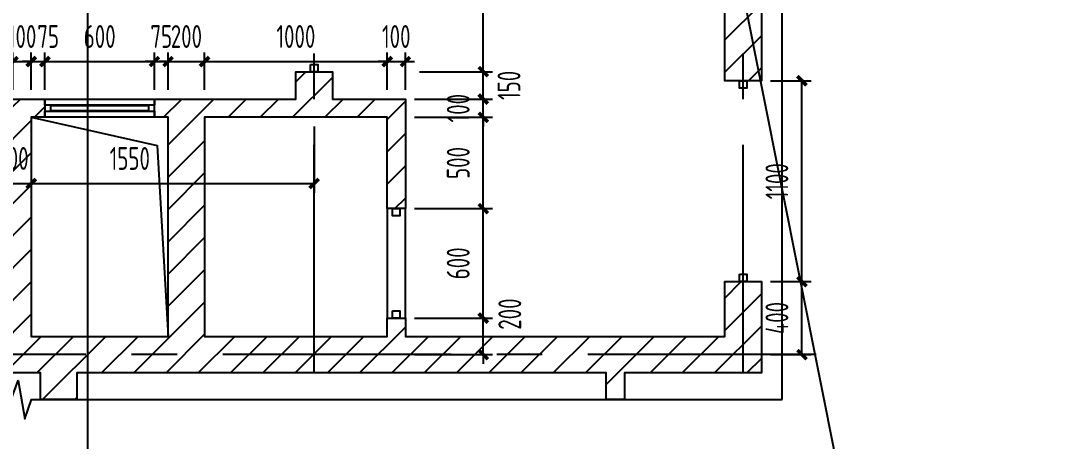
# Model space of a CAD drawing. Extents: x -678900 to 2378000, y 0 to 1840591.
# Drawn here: x -157136 to -151525, y 677232 to 679538 of the extents above; entities that cross this region are included whole.
import ezdxf

# ---------------------------------------------------------------- set-up
doc = ezdxf.new("R2010")
doc.units = 0
doc.header["$LTSCALE"] = 1000
doc.header["$MEASUREMENT"] = 0
doc.header["$PDMODE"] = 1
doc.linetypes.add('CENTER', pattern=[2, 1.25, -0.25, 0.25, -0.25])
doc.layers.get('0').update_dxf_attribs({"linetype": 'CONTINUOUS'})
doc.layers.get('DEFPOINTS').update_dxf_attribs({"color": 8, "linetype": 'CONTINUOUS'})
for name, color, linetype in [('AD-AXIS-AXIS', 1, 'CENTER'), ('AD-DIMS-INSD', 73, 'CONTINUOUS'), ('AD-INDX', 43, 'CONTINUOUS'), ('AE-FLOR', 151, 'CONTINUOUS'), ('AE-WALL', 255, 'CONTINUOUS'), ('AE-WALL-HACH', 15, 'CONTINUOUS'), ('AE-WIND', 11, 'CONTINUOUS'), ('C-XREF-INT', 7, 'CONTINUOUS'), ('verify', 50, 'CONTINUOUS')]:
    doc.layers.add(name, color=color, linetype=linetype)
doc.layers.add('DEFPOINTS-1', color=251, linetype='CONTINUOUS', plot=False)
doc.styles.add('TH-STYLE3', font='TSSDENG', dxfattribs={"width": 0.7, "bigfont": 'TSSDCHN'})
doc.dimstyles.new('TH-DIM50', dxfattribs={"dimscale": 50, "dimtxt": 2.5, "dimasz": 1, "dimexe": 1, "dimexo": 1, "dimgap": 1.5, "dimtad": 1, "dimdec": 0, "dimdsep": 46, "dimtxsty": 'TH-STYLE3', "dimblk1": 'ARCHTICK', "dimblk2": 'ARCHTICK', "dimsah": 1, "dimcen": -1, "dimclrd": 256, "dimclre": 256, "dimclrt": 256, "dimazin": 0, "dimtfac": 1, "dimtdec": 0, "dimtix": 1, "dimtmove": 2, "dimatfit": 0, "dimldrblk": 'ARCHTICK', "dimfxl": 0, "dimtolj": 1, "dimtzin": 0, "dimlwd": -1, "dimlwe": -1, "dimarcsym": 0})

# ---------------------------------------------------------------- blocks, each defined once
blk = doc.blocks.new('DXMX_Viewblock_5354191009133915618246')
at = {"layer": 'AE-WALL-HACH'}
h = blk.add_hatch(dxfattribs=at)
h.set_pattern_fill('普通砖', color=26, scale=50, style=0)
h.set_pattern_definition([(45, (0, 89.76), (-88.3884, 88.3884), [])])
h.paths.add_polyline_path([(6250, 8850), (6105.4, 8850), (6105.4, 8950), (6250, 8950), (6250, 10398.9), (6450, 10398.9), (6450, 10300), (8600, 10300), (8600, 14500), (7500, 14500), (7500, 15800), (7428, 15800), (7428, 16000), (7500, 16000), (7500, 17350), (8300, 17350), (8300, 16950), (7700, 16950), (7700, 14700), (8800, 14700), (8800, 7700), (8100, 7700), (8100, 7900), (8600, 7900), (8600, 10100), (6450, 10100), (6450, 7900), (7000, 7900), (7000, 7700), (6450, 7700), (6450, 6500), (6250, 6500)], flags=0)
h.paths.add_polyline_path([(11400, 14600), (11350, 14600), (11350, 14700), (12500, 14700), (12500, 16950), (11900, 16950), (11900, 17350), (12700, 17350), (12700, 16000), (12794.8, 16000), (12794.8, 15800), (12700, 15800), (12700, 14500), (11600, 14500), (11600, 11250), (11400, 11250)], flags=0)
h.paths.add_polyline_path([(8200, 17150), (8200, 17250), (7700, 17250), (7700, 17150)], flags=0)
h.paths.add_polyline_path([(12500, 17150), (12500, 17250), (12000, 17250), (12000, 17150)], flags=0)
h.paths.add_polyline_path([(10100, 14700), (10300, 14700), (10300, 14600), (10100, 14600)], flags=0)
h.paths.add_polyline_path([(13200, 7700), (13200, 7900), (13750, 7900), (13750, 10100), (11600, 10100), (11600, 7900), (12100, 7900), (12100, 7700), (11600, 7700), (11600, 7600), (11400, 7600), (11400, 9760), (11350, 9760), (11350, 9860), (11400, 9860), (11400, 10350), (11600, 10350), (11600, 10300), (13750, 10300), (13750, 10453.4), (13950, 10453.4), (13950, 8950), (14064.5, 8950), (14064.5, 8850), (13950, 8850), (13950, 6500), (13750, 6500), (13750, 7700)], flags=0)
h.paths.add_polyline_path([(10200, 9860), (10300, 9860), (10300, 9760), (10200, 9760)], flags=0)
h.paths.add_polyline_path([(7000, 4900), (6250, 4900), (6250, 5400), (6450, 5400), (6450, 5100), (9000, 5100), (9000, 5300), (9100, 5300), (9100, 5100), (9750, 5100), (9750, 6100), (9100, 6100), (9100, 5900), (9000, 5900), (9000, 6400), (9100, 6400), (9100, 6200), (9850, 6200), (9850, 6400), (10025, 6400), (10025, 6300), (9950, 6300), (9950, 5100), (10700, 5100), (10700, 6300), (10625, 6300), (10625, 6400), (11400, 6400), (11400, 6550), (11600, 6550), (11600, 6400), (12000, 6400), (12000, 5800), (11900, 5800), (11900, 6300), (10900, 6300), (10900, 5100), (11900, 5100), (11900, 5200), (12000, 5200), (12000, 5100), (13750, 5100), (13750, 5400), (13950, 5400), (13950, 4900), (13200, 4900), (13200, 4753.9), (13100, 4753.9), (13100, 4900), (10200, 4900), (10200, 4753.9), (10000, 4753.9), (10000, 4900), (7100, 4900), (7100, 4753.9), (7000, 4753.9)], flags=0)
at = {"layer": 'AE-WALL', "ltscale": 0.3, "flags": 128}
for points in [[(13950, 8850), (13950, 6500), (13750, 6500), (13750, 7700)], [(9850, 6400), (10025, 6400), (10025, 6300), (9950, 6300), (9950, 5100), (10700, 5100), (10700, 6300), (10625, 6300), (10625, 6400), (11400, 6400), (11400, 6550), (11600, 6550), (11600, 6400), (12000, 6400), (12000, 5800), (11900, 5800), (11900, 6300), (10900, 6300), (10900, 5100), (11900, 5100), (11900, 5200), (12000, 5200), (12000, 5100), (13750, 5100), (13750, 5400), (13950, 5400), (13950, 4900), (13200, 4900), (13200, 4753.9), (13100, 4753.9), (13100, 4900), (10200, 4900), (10200, 4753.9), (10000, 4753.9), (10000, 4900), (7100, 4900)]]:
    blk.add_lwpolyline(points, dxfattribs=at)
at = {"layer": 'AE-WIND', "ltscale": 0.3, "flags": 128}
for points in [[(10025, 6400), (10625, 6400), (10625, 6366), (10025, 6366), (10025, 6400)], [(10058, 6365), (10592, 6365), (10592, 6335), (10058, 6335), (10058, 6365)], [(10025, 6334), (10625, 6334), (10625, 6300), (10025, 6300), (10025, 6334)]]:
    blk.add_lwpolyline(points, dxfattribs=at)
at = {"layer": 'DEFPOINTS-1', "ltscale": 0.3, "flags": 128}
for points in [[(11480, 6590), (11520, 6590), (11520, 6550), (11480, 6550), (11480, 6590)], [(13830, 6500), (13870, 6500), (13870, 6460), (13830, 6460), (13830, 6500)], [(11930, 5800), (11970, 5800), (11970, 5760), (11930, 5760), (11930, 5800)], [(13830, 5440), (13870, 5440), (13870, 5400), (13830, 5400), (13830, 5440)], [(11930, 5240), (11970, 5240), (11970, 5200), (11930, 5200), (11930, 5240)]]:
    blk.add_lwpolyline(points, dxfattribs=at)
blk = doc.blocks.new('轴网-1F')
at = {"layer": 'AD-AXIS-AXIS'}
for p, q in [((5150, -5300, 0), (5150, 7578.9, 0)), ((7500, -5300, 0), (7500, 7578.9, 0)), ((7900, -5200), (-483.8, -5200))]:
    blk.add_line(p, q, dxfattribs=at)
blk = doc.blocks.new('_ArchTick')
at = {"color": 0, "linetype": 'ByBlock', "const_width": 0.4}
blk.add_lwpolyline([(-0.5, -0.5), (0.5, 0.5)], dxfattribs=at)
blk = doc.blocks.new('*D107')
at = {"layer": 'AD-DIMS-INSD'}
for p, q in [((-155126.9, 679157.7), (-155126.9, 679362.9)), ((-155026.9, 679157.7), (-155026.9, 679362.9)), ((-155126.9, 679312.9), (-155176.9, 679312.9)), ((-155126.9, 679312.9), (-155026.9, 679312.9)), ((-155026.9, 679312.9), (-154976.9, 679312.9))]:
    blk.add_line(p, q, dxfattribs=at)
at = {"layer": 'DEFPOINTS', "color": 0}
for p in [(-155026.9, 679312.9), (-155126.9, 679107.7), (-155026.9, 679107.7)]:
    blk.add_point(p, dxfattribs=at)
at = {"layer": 'AD-DIMS-INSD', "xscale": 50, "yscale": 50, "zscale": 50}
blk.add_blockref('_ArchTick', (-155126.9, 679312.9), dxfattribs=at)
at = {"layer": 'AD-DIMS-INSD', "xscale": 50, "yscale": 50, "zscale": 50, "rotation": 180}
blk.add_blockref('_ArchTick', (-155026.9, 679312.9), dxfattribs=at)
at = {"layer": 'AD-DIMS-INSD', "insert": (-155076.9, 679450.4), "char_height": 125, "attachment_point": 5, "style": 'TH-STYLE3'}
blk.add_mtext('\\A1;100', dxfattribs=at)
blk = doc.blocks.new('*D108')
at = {"layer": 'AD-DIMS-INSD'}
for p, q in [((-156126.9, 679157.7), (-156126.9, 679362.9)), ((-155126.9, 679157.7), (-155126.9, 679362.9)), ((-156126.9, 679312.9), (-155126.9, 679312.9))]:
    blk.add_line(p, q, dxfattribs=at)
at = {"layer": 'DEFPOINTS', "color": 0}
for p in [(-155126.9, 679312.9), (-156126.9, 679107.7), (-155126.9, 679107.7)]:
    blk.add_point(p, dxfattribs=at)
at = {"layer": 'AD-DIMS-INSD', "xscale": 50, "yscale": 50, "zscale": 50, "rotation": 180}
blk.add_blockref('_ArchTick', (-156126.9, 679312.9), dxfattribs=at)
at = {"layer": 'AD-DIMS-INSD', "xscale": 50, "yscale": 50, "zscale": 50}
blk.add_blockref('_ArchTick', (-155126.9, 679312.9), dxfattribs=at)
at = {"layer": 'AD-DIMS-INSD', "insert": (-155626.9, 679450.4), "char_height": 125, "attachment_point": 5, "style": 'TH-STYLE3'}
blk.add_mtext('\\A1;1000', dxfattribs=at)
blk = doc.blocks.new('*D109')
at = {"layer": 'AD-DIMS-INSD'}
for p, q in [((-156326.9, 679157.7), (-156326.9, 679362.9)), ((-156126.9, 679157.7), (-156126.9, 679362.9)), ((-156326.9, 679312.9), (-156376.9, 679312.9)), ((-156326.9, 679312.9), (-156126.9, 679312.9)), ((-156126.9, 679312.9), (-156076.9, 679312.9))]:
    blk.add_line(p, q, dxfattribs=at)
at = {"layer": 'DEFPOINTS', "color": 0}
for p in [(-156126.9, 679312.9), (-156326.9, 679107.7), (-156126.9, 679107.7)]:
    blk.add_point(p, dxfattribs=at)
at = {"layer": 'AD-DIMS-INSD', "xscale": 50, "yscale": 50, "zscale": 50}
blk.add_blockref('_ArchTick', (-156326.9, 679312.9), dxfattribs=at)
at = {"layer": 'AD-DIMS-INSD', "xscale": 50, "yscale": 50, "zscale": 50, "rotation": 180}
blk.add_blockref('_ArchTick', (-156126.9, 679312.9), dxfattribs=at)
at = {"layer": 'AD-DIMS-INSD', "insert": (-156226.9, 679450.4), "char_height": 125, "attachment_point": 5, "style": 'TH-STYLE3'}
blk.add_mtext('\\A1;200', dxfattribs=at)
blk = doc.blocks.new('*D110')
at = {"layer": 'AD-DIMS-INSD'}
for p, q in [((-156401.9, 679157.7), (-156401.9, 679362.9)), ((-156326.9, 679157.7), (-156326.9, 679362.9)), ((-156401.9, 679312.9), (-156451.9, 679312.9)), ((-156401.9, 679312.9), (-156326.9, 679312.9)), ((-156326.9, 679312.9), (-156276.9, 679312.9))]:
    blk.add_line(p, q, dxfattribs=at)
at = {"layer": 'DEFPOINTS', "color": 0}
for p in [(-156326.9, 679312.9), (-156401.9, 679107.7), (-156326.9, 679107.7)]:
    blk.add_point(p, dxfattribs=at)
at = {"layer": 'AD-DIMS-INSD', "xscale": 50, "yscale": 50, "zscale": 50}
blk.add_blockref('_ArchTick', (-156401.9, 679312.9), dxfattribs=at)
at = {"layer": 'AD-DIMS-INSD', "xscale": 50, "yscale": 50, "zscale": 50, "rotation": 180}
blk.add_blockref('_ArchTick', (-156326.9, 679312.9), dxfattribs=at)
at = {"layer": 'AD-DIMS-INSD', "insert": (-156364.4, 679450.4), "char_height": 125, "attachment_point": 5, "style": 'TH-STYLE3'}
blk.add_mtext('\\A1;75', dxfattribs=at)
blk = doc.blocks.new('*D111')
at = {"layer": 'AD-DIMS-INSD'}
for p, q in [((-157001.9, 679157.7), (-157001.9, 679362.9)), ((-156401.9, 679157.7), (-156401.9, 679362.9)), ((-157001.9, 679312.9), (-156401.9, 679312.9))]:
    blk.add_line(p, q, dxfattribs=at)
at = {"layer": 'DEFPOINTS', "color": 0}
for p in [(-156401.9, 679312.9), (-157001.9, 679107.7), (-156401.9, 679107.7)]:
    blk.add_point(p, dxfattribs=at)
at = {"layer": 'AD-DIMS-INSD', "xscale": 50, "yscale": 50, "zscale": 50, "rotation": 180}
blk.add_blockref('_ArchTick', (-157001.9, 679312.9), dxfattribs=at)
at = {"layer": 'AD-DIMS-INSD', "xscale": 50, "yscale": 50, "zscale": 50}
blk.add_blockref('_ArchTick', (-156401.9, 679312.9), dxfattribs=at)
at = {"layer": 'AD-DIMS-INSD', "insert": (-156701.9, 679450.4), "char_height": 125, "attachment_point": 5, "style": 'TH-STYLE3'}
blk.add_mtext('\\A1;600', dxfattribs=at)
blk = doc.blocks.new('*D112')
at = {"layer": 'AD-DIMS-INSD'}
for p, q in [((-157076.9, 679157.7), (-157076.9, 679362.9)), ((-157001.9, 679157.7), (-157001.9, 679362.9)), ((-157076.9, 679312.9), (-157126.9, 679312.9)), ((-157076.9, 679312.9), (-157001.9, 679312.9)), ((-157001.9, 679312.9), (-156951.9, 679312.9))]:
    blk.add_line(p, q, dxfattribs=at)
at = {"layer": 'DEFPOINTS', "color": 0}
for p in [(-157001.9, 679312.9), (-157076.9, 679107.7), (-157001.9, 679107.7)]:
    blk.add_point(p, dxfattribs=at)
at = {"layer": 'AD-DIMS-INSD', "xscale": 50, "yscale": 50, "zscale": 50}
blk.add_blockref('_ArchTick', (-157076.9, 679312.9), dxfattribs=at)
at = {"layer": 'AD-DIMS-INSD', "xscale": 50, "yscale": 50, "zscale": 50, "rotation": 180}
blk.add_blockref('_ArchTick', (-157001.9, 679312.9), dxfattribs=at)
at = {"layer": 'AD-DIMS-INSD', "insert": (-156984.1, 679450.4), "char_height": 125, "attachment_point": 5, "style": 'TH-STYLE3'}
blk.add_mtext('\\A1;75', dxfattribs=at)
blk = doc.blocks.new('*D113')
at = {"layer": 'AD-DIMS-INSD'}
for p, q in [((-157176.9, 679157.7), (-157176.9, 679362.9)), ((-157076.9, 679157.7), (-157076.9, 679362.9)), ((-157176.9, 679312.9), (-157226.9, 679312.9)), ((-157176.9, 679312.9), (-157076.9, 679312.9)), ((-157076.9, 679312.9), (-157026.9, 679312.9))]:
    blk.add_line(p, q, dxfattribs=at)
at = {"layer": 'DEFPOINTS', "color": 0}
for p in [(-157076.9, 679312.9), (-157176.9, 679107.7), (-157076.9, 679107.7)]:
    blk.add_point(p, dxfattribs=at)
at = {"layer": 'AD-DIMS-INSD', "xscale": 50, "yscale": 50, "zscale": 50}
blk.add_blockref('_ArchTick', (-157176.9, 679312.9), dxfattribs=at)
at = {"layer": 'AD-DIMS-INSD', "xscale": 50, "yscale": 50, "zscale": 50, "rotation": 180}
blk.add_blockref('_ArchTick', (-157076.9, 679312.9), dxfattribs=at)
at = {"layer": 'AD-DIMS-INSD', "insert": (-157126.9, 679450.4), "char_height": 125, "attachment_point": 5, "style": 'TH-STYLE3'}
blk.add_mtext('\\A1;100', dxfattribs=at)
blk = doc.blocks.new('*D115')
at = {"layer": 'AD-DIMS-INSD'}
for p, q in [((-154600.2, 679107.7), (-154600.2, 679157.7)), ((-154976.9, 679107.7), (-154550.2, 679107.7)), ((-154600.2, 679007.7), (-154600.2, 679107.7)), ((-154976.9, 679007.7), (-154550.2, 679007.7)), ((-154600.2, 679007.7), (-154600.2, 678957.7))]:
    blk.add_line(p, q, dxfattribs=at)
at = {"layer": 'DEFPOINTS', "color": 0}
for p in [(-155026.9, 679107.7), (-154600.2, 679107.7), (-155026.9, 679007.7)]:
    blk.add_point(p, dxfattribs=at)
at = {"layer": 'AD-DIMS-INSD', "xscale": 50, "yscale": 50, "zscale": 50}
for p, rotation in [((-154600.2, 679107.7), 270), ((-154600.2, 679007.7), 90)]:
    blk.add_blockref('_ArchTick', p, dxfattribs=dict(at, rotation=rotation))
at = {"layer": 'AD-DIMS-INSD', "insert": (-154737.7, 679057.7), "char_height": 125, "attachment_point": 5, "rotation": 90, "style": 'TH-STYLE3'}
blk.add_mtext('\\A1;100', dxfattribs=at)
blk = doc.blocks.new('*D116')
at = {"layer": 'AD-DIMS-INSD'}
for p, q in [((-154976.9, 679007.7), (-154550.2, 679007.7)), ((-154600.2, 678507.7), (-154600.2, 679007.7)), ((-154976.9, 678507.7), (-154550.2, 678507.7))]:
    blk.add_line(p, q, dxfattribs=at)
at = {"layer": 'DEFPOINTS', "color": 0}
for p in [(-155026.9, 679007.7), (-154600.2, 679007.7), (-155026.9, 678507.7)]:
    blk.add_point(p, dxfattribs=at)
at = {"layer": 'AD-DIMS-INSD', "xscale": 50, "yscale": 50, "zscale": 50}
for p, rotation in [((-154600.2, 679007.7), 90), ((-154600.2, 678507.7), 270)]:
    blk.add_blockref('_ArchTick', p, dxfattribs=dict(at, rotation=rotation))
at = {"layer": 'AD-DIMS-INSD', "insert": (-154737.7, 678757.7), "char_height": 125, "attachment_point": 5, "rotation": 90, "style": 'TH-STYLE3'}
blk.add_mtext('\\A1;500', dxfattribs=at)
blk = doc.blocks.new('*D117')
at = {"layer": 'AD-DIMS-INSD'}
for p, q in [((-154976.9, 678507.7), (-154550.2, 678507.7)), ((-154600.2, 677907.7), (-154600.2, 678507.7)), ((-154976.9, 677907.7), (-154550.2, 677907.7))]:
    blk.add_line(p, q, dxfattribs=at)
at = {"layer": 'DEFPOINTS', "color": 0}
for p in [(-155026.9, 678507.7), (-154600.2, 678507.7), (-155026.9, 677907.7)]:
    blk.add_point(p, dxfattribs=at)
at = {"layer": 'AD-DIMS-INSD', "xscale": 50, "yscale": 50, "zscale": 50}
for p, rotation in [((-154600.2, 678507.7), 90), ((-154600.2, 677907.7), 270)]:
    blk.add_blockref('_ArchTick', p, dxfattribs=dict(at, rotation=rotation))
at = {"layer": 'AD-DIMS-INSD', "insert": (-154737.7, 678207.7), "char_height": 125, "attachment_point": 5, "rotation": 90, "style": 'TH-STYLE3'}
blk.add_mtext('\\A1;600', dxfattribs=at)
blk = doc.blocks.new('*D118')
at = {"layer": 'AD-DIMS-INSD'}
for p, q in [((-154976.9, 677907.7), (-154550.2, 677907.7)), ((-154600.2, 677907.7), (-154600.2, 677957.7)), ((-154600.2, 677707.7), (-154600.2, 677907.7)), ((-154976.9, 677707.7), (-154550.2, 677707.7)), ((-154600.2, 677707.7), (-154600.2, 677657.7))]:
    blk.add_line(p, q, dxfattribs=at)
at = {"layer": 'DEFPOINTS', "color": 0}
for p in [(-155026.9, 677907.7), (-154600.2, 677907.7), (-155026.9, 677707.7)]:
    blk.add_point(p, dxfattribs=at)
at = {"layer": 'AD-DIMS-INSD', "xscale": 50, "yscale": 50, "zscale": 50}
for p, rotation in [((-154600.2, 677907.7), 270), ((-154600.2, 677707.7), 90)]:
    blk.add_blockref('_ArchTick', p, dxfattribs=dict(at, rotation=rotation))
at = {"layer": 'AD-DIMS-INSD', "insert": (-154455, 677929.8), "char_height": 125, "attachment_point": 5, "rotation": 90, "style": 'TH-STYLE3'}
blk.add_mtext('\\A1;200', dxfattribs=at)
blk = doc.blocks.new('*D124')
at = {"layer": 'AD-DIMS-INSD'}
for p, q in [((-153026.9, 679207.7), (-152804.2, 679207.7)), ((-152854.2, 678107.7), (-152854.2, 679207.7)), ((-153026.9, 678107.7), (-152804.2, 678107.7))]:
    blk.add_line(p, q, dxfattribs=at)
at = {"layer": 'DEFPOINTS', "color": 0}
for p in [(-153076.9, 679207.7), (-152854.2, 679207.7), (-153076.9, 678107.7)]:
    blk.add_point(p, dxfattribs=at)
at = {"layer": 'AD-DIMS-INSD', "xscale": 50, "yscale": 50, "zscale": 50}
for p, rotation in [((-152854.2, 679207.7), 90), ((-152854.2, 678107.7), 270)]:
    blk.add_blockref('_ArchTick', p, dxfattribs=dict(at, rotation=rotation))
at = {"layer": 'AD-DIMS-INSD', "insert": (-152991.7, 678657.7), "char_height": 125, "attachment_point": 5, "rotation": 90, "style": 'TH-STYLE3'}
blk.add_mtext('\\A1;1100', dxfattribs=at)
blk = doc.blocks.new('*D125')
at = {"layer": 'AD-DIMS-INSD'}
for p, q in [((-153026.9, 678107.7), (-152804.2, 678107.7)), ((-152854.2, 677707.7), (-152854.2, 678107.7)), ((-153026.9, 677707.7), (-152804.2, 677707.7))]:
    blk.add_line(p, q, dxfattribs=at)
at = {"layer": 'DEFPOINTS', "color": 0}
for p in [(-153076.9, 678107.7), (-152854.2, 678107.7), (-153076.9, 677707.7)]:
    blk.add_point(p, dxfattribs=at)
at = {"layer": 'AD-DIMS-INSD', "xscale": 50, "yscale": 50, "zscale": 50}
for p, rotation in [((-152854.2, 678107.7), 90), ((-152854.2, 677707.7), 270)]:
    blk.add_blockref('_ArchTick', p, dxfattribs=dict(at, rotation=rotation))
at = {"layer": 'AD-DIMS-INSD', "insert": (-152991.7, 677907.7), "char_height": 125, "attachment_point": 5, "rotation": 90, "style": 'TH-STYLE3'}
blk.add_mtext('\\A1;400', dxfattribs=at)
blk = doc.blocks.new('*D138')
at = {"layer": 'AD-DIMS-INSD'}
for p, q in [((-154950.2, 679257.7), (-154550.2, 679257.7)), ((-154600.2, 679107.7), (-154600.2, 679257.7)), ((-154950.2, 679107.7), (-154550.2, 679107.7))]:
    blk.add_line(p, q, dxfattribs=at)
at = {"layer": 'DEFPOINTS', "color": 0}
for p in [(-155000.2, 679257.7), (-154600.2, 679257.7), (-155000.2, 679107.7)]:
    blk.add_point(p, dxfattribs=at)
at = {"layer": 'AD-DIMS-INSD', "xscale": 50, "yscale": 50, "zscale": 50}
for p, rotation in [((-154600.2, 679257.7), 90), ((-154600.2, 679107.7), 270)]:
    blk.add_blockref('_ArchTick', p, dxfattribs=dict(at, rotation=rotation))
at = {"layer": 'AD-DIMS-INSD', "insert": (-154459.4, 679182.7), "char_height": 125, "attachment_point": 5, "rotation": 90, "style": 'TH-STYLE3'}
blk.add_mtext('\\A1;150', dxfattribs=at)
blk = doc.blocks.new('*D139')
at = {"layer": 'AD-DIMS-INSD'}
for p, q in [((-154950.2, 680307.7), (-154550.2, 680307.7)), ((-154600.2, 679257.7), (-154600.2, 680307.7)), ((-154950.2, 679257.7), (-154550.2, 679257.7))]:
    blk.add_line(p, q, dxfattribs=at)
at = {"layer": 'DEFPOINTS', "color": 0}
for p in [(-155000.2, 680307.7), (-154600.2, 680307.7), (-155000.2, 679257.7)]:
    blk.add_point(p, dxfattribs=at)
at = {"layer": 'AD-DIMS-INSD', "xscale": 50, "yscale": 50, "zscale": 50}
for p, rotation in [((-154600.2, 680307.7), 90), ((-154600.2, 679257.7), 270)]:
    blk.add_blockref('_ArchTick', p, dxfattribs=dict(at, rotation=rotation))
at = {"layer": 'AD-DIMS-INSD', "insert": (-154737.7, 679782.7), "char_height": 125, "attachment_point": 5, "rotation": 90, "style": 'TH-STYLE3'}
blk.add_mtext('\\A1;1050', dxfattribs=at)
blk = doc.blocks.new('*D206')
at = {"layer": 'AD-DIMS-INSD'}
for p, q in [((-157076.9, 678957.7), (-157076.9, 678594.8)), ((-155526.9, 678957.7), (-155526.9, 678594.8)), ((-157076.9, 678644.8), (-155526.9, 678644.8))]:
    blk.add_line(p, q, dxfattribs=at)
at = {"layer": 'DEFPOINTS', "color": 0}
for p in [(-157076.9, 679007.7), (-155526.9, 679007.7), (-155526.9, 678644.8)]:
    blk.add_point(p, dxfattribs=at)
at = {"layer": 'AD-DIMS-INSD', "xscale": 50, "yscale": 50, "zscale": 50, "rotation": 180}
blk.add_blockref('_ArchTick', (-157076.9, 678644.8), dxfattribs=at)
at = {"layer": 'AD-DIMS-INSD', "xscale": 50, "yscale": 50, "zscale": 50}
blk.add_blockref('_ArchTick', (-155526.9, 678644.8), dxfattribs=at)
at = {"layer": 'AD-DIMS-INSD', "insert": (-156536.9, 678782.3), "char_height": 125, "attachment_point": 5, "style": 'TH-STYLE3'}
blk.add_mtext('\\A1;1550', dxfattribs=at)
blk = doc.blocks.new('*D207')
at = {"layer": 'AD-DIMS-INSD'}
for p, q in [((-157276.9, 678957.7), (-157276.9, 678594.8)), ((-157076.9, 678957.7), (-157076.9, 678594.8)), ((-157276.9, 678644.8), (-157326.9, 678644.8)), ((-157276.9, 678644.8), (-157076.9, 678644.8)), ((-157076.9, 678644.8), (-157026.9, 678644.8))]:
    blk.add_line(p, q, dxfattribs=at)
at = {"layer": 'DEFPOINTS', "color": 0}
for p in [(-157276.9, 679007.7), (-157076.9, 679007.7), (-157076.9, 678644.8)]:
    blk.add_point(p, dxfattribs=at)
at = {"layer": 'AD-DIMS-INSD', "xscale": 50, "yscale": 50, "zscale": 50}
blk.add_blockref('_ArchTick', (-157276.9, 678644.8), dxfattribs=at)
at = {"layer": 'AD-DIMS-INSD', "xscale": 50, "yscale": 50, "zscale": 50, "rotation": 180}
blk.add_blockref('_ArchTick', (-157076.9, 678644.8), dxfattribs=at)
at = {"layer": 'AD-DIMS-INSD', "insert": (-157176.9, 678782.3), "char_height": 125, "attachment_point": 5, "style": 'TH-STYLE3'}
blk.add_mtext('\\A1;200', dxfattribs=at)

msp = doc.modelspace()

# ---------------------------------------------------------------- block references
msp.add_blockref('DXMX_Viewblock_5354191009133915618246', (-167026.9, 672707.7))

# ---------------------------------------------------------------- next in the draw order: linework, layer by layer
at = {"layer": 'AD-INDX'}
for points in [[(-152962.4, 677461.6), (-152962.4, 680649.9), (-153067.4, 680688.1), (-152857.4, 680725.1), (-152962.4, 680762.4), (-152962.4, 683161.1)], [(-160921.5, 677461.6), (-157187.3, 677461.6), (-157149.1, 677566.6), (-157112, 677356.6), (-157074.8, 677461.6), (-152962.4, 677461.6)]]:
    msp.add_lwpolyline(points, dxfattribs=at)
at = {"layer": 'AE-FLOR'}
for points in [[(-157076.9, 679007.7), (-156387.5, 678853.4), (-156326.9, 677807.7)], [(-155126.9, 678507.7), (-155126.9, 677907.7)], [(-155026.9, 677907.7), (-155026.9, 678507.7)]]:
    msp.add_lwpolyline(points, dxfattribs=at)
at = {"layer": 'DEFPOINTS'}
msp.add_lwpolyline([(-156769, 680023.1), (-156769, 651306.9), (-124696.3, 651306.9)], dxfattribs=at)
at = {"layer": 'verify'}
msp.add_line((-153620.8, 681906.1), (-151138.3, 669462.7), dxfattribs=at)

# ---------------------------------------------------------------- next in the draw order: block references
at = {"layer": 'C-XREF-INT'}
msp.add_blockref('轴网-1F', (-160676.9, 682907.7), dxfattribs=at)

# ---------------------------------------------------------------- next in the draw order: dimensions: what is measured, and where the dimension line sits
at = {"layer": 'AD-DIMS-INSD'}
for p1, p2, distance, picture, middle in [((-155000.2, 679257.7), (-155000.2, 680307.7), -400, '*D139', (-154737.7, 679782.7)), ((-157176.9, 679107.7), (-157076.9, 679107.7), 205.2, '*D113', (-157126.9, 679450.4)), ((-157001.9, 679107.7), (-156401.9, 679107.7), 205.2, '*D111', (-156701.9, 679450.4)), ((-156401.9, 679107.7), (-156326.9, 679107.7), 205.2, '*D110', (-156364.4, 679450.4)), ((-156326.9, 679107.7), (-156126.9, 679107.7), 205.2, '*D109', (-156226.9, 679450.4)), ((-156126.9, 679107.7), (-155126.9, 679107.7), 205.2, '*D108', (-155626.9, 679450.4)), ((-155126.9, 679107.7), (-155026.9, 679107.7), 205.2, '*D107', (-155076.9, 679450.4)), ((-155026.9, 679007.7), (-155026.9, 679107.7), -426.7, '*D115', (-154737.7, 679057.7)), ((-153076.9, 678107.7), (-153076.9, 679207.7), -222.6, '*D124', (-152991.7, 678657.7)), ((-155026.9, 678507.7), (-155026.9, 679007.7), -426.7, '*D116', (-154737.7, 678757.7)), ((-157276.9, 679007.7), (-157076.9, 679007.7), -362.9, '*D207', (-157176.9, 678782.3)), ((-155026.9, 677907.7), (-155026.9, 678507.7), -426.7, '*D117', (-154737.7, 678207.7)), ((-153076.9, 677707.7), (-153076.9, 678107.7), -222.6, '*D125', (-152991.7, 677907.7))]:
    dim = msp.add_aligned_dim(p1=p1, p2=p2, distance=distance, dimstyle='TH-DIM50', dxfattribs=at)
    dim.commit()
    dim.dimension.update_dxf_attribs({"geometry": picture, "text_midpoint": middle})
for base, p1, p2, angle, picture, middle in [((-157001.9, 679312.9), (-157076.9, 679107.7), (-157001.9, 679107.7), 0, '*D112', (-156984.1, 679450.4)), ((-154600.2, 679257.7), (-155000.2, 679107.7), (-155000.2, 679257.7), 90, '*D138', (-154459.4, 679182.7)), ((-155526.9, 678644.8), (-157076.9, 679007.7), (-155526.9, 679007.7), 0, '*D206', (-156536.9, 678782.3)), ((-154600.2, 677907.7), (-155026.9, 677707.7), (-155026.9, 677907.7), 90, '*D118', (-154455, 677929.8))]:
    dim = msp.add_linear_dim(base=base, p1=p1, p2=p2, angle=angle, dimstyle='TH-DIM50', dxfattribs=at)
    dim.commit()
    dim.dimension.update_dxf_attribs({"geometry": picture, "text_midpoint": middle, "dimtype": 161})

doc.saveas('drawing.dxf')
